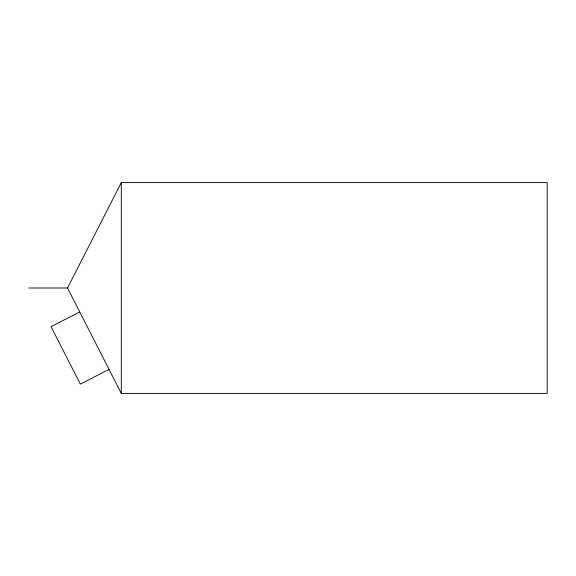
<?xml version="1.0" encoding="UTF-8"?>
<svg xmlns="http://www.w3.org/2000/svg" width="576" height="576" viewBox="0 0 576 576"><rect width="100%" height="100%" fill="white"/><g stroke="black" fill="none" stroke-linecap="round" stroke-linejoin="round"><path stroke-width="0.86" d="M67.522 288L121.291 182.599L547.2 182.599L547.2 393.401L121.291 393.401L67.522 288L28.8 288M79.754 311.976L51.012 326.642L80.323 384.084L109.058 369.425M121.291 182.599L121.291 393.401"/></g></svg>
